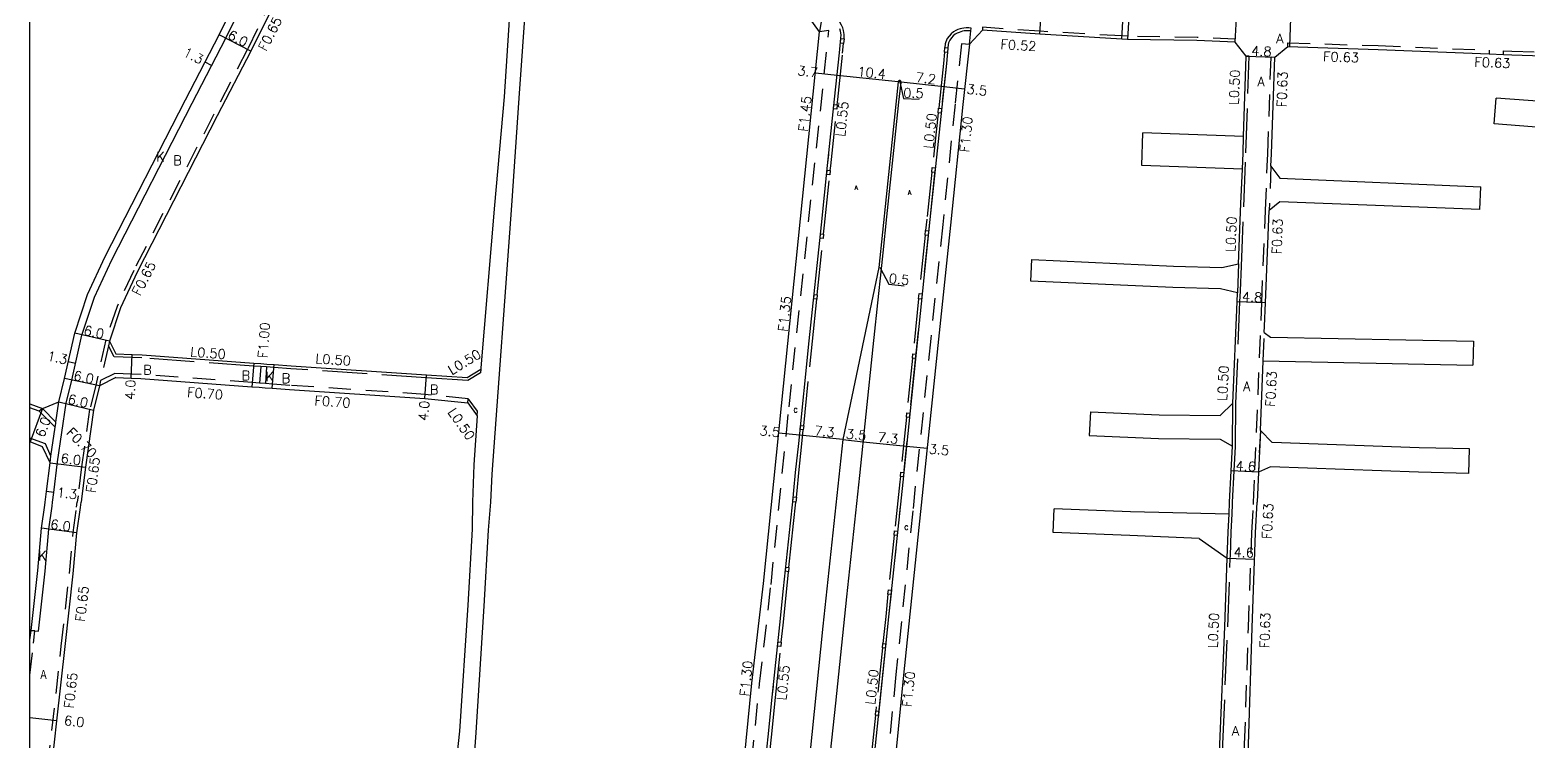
# Model space of a CAD drawing. Header units: metres. Extents: x -12000 to -11200, y -111600 to -111000.
# Drawn here: x -12000 to -11748.1, y -111286.2 to -111166.8 of the extents above; entities that cross this region are included whole.
import ezdxf

# ---------------------------------------------------------------- set-up
doc = ezdxf.new("R2010")
doc.units = ezdxf.units.M
doc.header["$LTSCALE"] = 2.5
doc.linetypes.add('22320', pattern=[2.5, 1.5, -1])
doc.linetypes.add('22330', pattern=[4, 3, -1])
for name, color, linetype in [('2101000', 175, 'Continuous'), ('2102000', 4, 'Continuous'), ('2102001', 191, 'Continuous'), ('2213000', 3, 'Continuous'), ('2226000', 10, 'Continuous'), ('2227000', 14, 'Continuous'), ('2232000', 120, '22320'), ('2233000', 171, '22330'), ('2235000', 4, 'Continuous'), ('9107000', 139, 'Continuous'), ('9201100', 215, 'Continuous'), ('9201500', 222, 'Continuous'), ('9201600', 215, 'Continuous'), ('9202100', 82, 'Continuous'), ('9202200', 82, 'Continuous'), ('9203500', 155, 'Continuous'), ('999', 7, 'Continuous')]:
    doc.layers.add(name, color=color, linetype=linetype)
doc.styles.add('Dm_Anotation', font='txt.shx', dxfattribs={"bigfont": 'pscdm.shx'})

msp = doc.modelspace()

# ---------------------------------------------------------------- linework, layer by layer
at = {"layer": '2101000'}
for points in [[(-12000, -111229.68), (-11997.9, -111230.46), (-11997.7, -111230.38), (-11995.14, -111229.34), (-11994.18, -111225.43), (-11992.46, -111217.8), (-11990.32, -111211.25), (-11987.35, -111204.89), (-11973.81, -111178.5), (-11968.17, -111167.57), (-11963.71, -111158.63), (-11964.88, -111156.23), (-11967.49, -111155.63), (-11975.24, -111153.87), (-11978.93, -111152.66), (-11984.49, -111150), (-11995.31, -111144.88)], [(-11957.03, -111158.63), (-11958.32, -111161.26), (-11962.83, -111170.32), (-11968.47, -111181.24), (-11981.96, -111207.53), (-11984.75, -111213.51), (-11986.6, -111219.13)], [(-11867.13, -111167.11), (-11868.89, -111164.68)], [(-11880.64, -111299.38), (-11880.45, -111296.08), (-11878.5, -111276.65), (-11876.57, -111259.92), (-11873.54, -111230.03), (-11867.13, -111167.11)], [(-11839.73, -111166.83), (-11841.91, -111169.17), (-11843, -111179.33), (-11845.11, -111199.62), (-11847.12, -111218.81), (-11850.14, -111247.8), (-11852.98, -111275.34), (-11855.24, -111298.06), (-11856.74, -111313.73), (-11856.91, -111317.51)], [(-11795.78, -111184.67), (-11795.32, -111171.16), (-11797.2, -111168.83), (-11803.63, -111168.56), (-11815.29, -111168.36), (-11816.26, -111168.29), (-11830.04, -111167.5), (-11839.73, -111166.83)], [(-11791.16, -111189.69), (-11791.07, -111187.62), (-11790.52, -111171.33), (-11788.35, -111169.56), (-11773.14, -111170.04), (-11754.46, -111170.81), (-11752.04, -111170.91), (-11750.65, -111170.97), (-11726.31, -111171.74), (-11721.44, -111171.9), (-11719.64, -111173.78), (-11720.29, -111180.51)], [(-11796.22, -111195.98), (-11795.98, -111190.17)], [(-11796.62, -111206.11), (-11796.22, -111195.98)], [(-11792.29, -111217.65), (-11792.24, -111216.62), (-11792.09, -111212.7), (-11791.46, -111197.14)], [(-11797.57, -111229.58), (-11796.88, -111212.51), (-11796.82, -111211.02)], [(-11986.6, -111219.13), (-11985.53, -111221.27)], [(-11985.53, -111221.27), (-11982.8, -111221.36), (-11981.14, -111221.43), (-11962.35, -111222.81), (-11961.13, -111222.9), (-11960.13, -111222.97), (-11958.93, -111223.06), (-11956.04, -111223.27), (-11933.26, -111224.79), (-11926.44, -111225.26), (-11924.14, -111223.86)], [(-11792.95, -111234.17), (-11792.48, -111222.42)], [(-11985.55, -111225.25), (-11988.31, -111226.66), (-11989.31, -111230.75), (-11990.67, -111240.35), (-11991.25, -111245.21), (-11991.39, -111246.23)], [(-11985.55, -111225.25), (-11982.95, -111225.36), (-11981.35, -111225.42), (-11962.64, -111226.8), (-11961.41, -111226.89), (-11960.41, -111226.96), (-11959.22, -111227.05), (-11956.32, -111227.26), (-11933.57, -111228.78), (-11926.32, -111229.5), (-11924.77, -111231.71)], [(-11997.45, -111246.23), (-11997.2, -111244.4), (-11996.62, -111239.61), (-11997.86, -111236.88), (-11999.99, -111236.08), (-12000, -111236.08)], [(-11798.12, -111246.24), (-11797.87, -111240.92), (-11797.64, -111236.8)], [(-11793.28, -111241.17), (-11793.47, -111246.24)], [(-12000, -111269.4), (-11999.82, -111267.8), (-11998.68, -111257.72), (-11998.04, -111250.59), (-11997.51, -111246.72), (-11997.45, -111246.23)], [(-11996.34, -111290.86), (-11996.26, -111290.17), (-11995.47, -111283.02), (-11994.09, -111270.49), (-11992.7, -111258.25), (-11992.09, -111251.39), (-11991.51, -111247.1), (-11991.39, -111246.23)], [(-11798.22, -111248.21), (-11798.12, -111246.24)], [(-11796.01, -111318.3), (-11796, -111317.86), (-11795.47, -111300.8), (-11794.97, -111286.99), (-11794.33, -111267.34), (-11793.74, -111251.39), (-11793.47, -111246.24)], [(-11800.79, -111317.71), (-11800.27, -111300.56), (-11799.77, -111286.92), (-11798.93, -111267.17), (-11798.51, -111255.63)]]:
    msp.add_lwpolyline(points, dxfattribs=at)
at = {"layer": '2102000'}
for points in [[(-11919.02, -111159.83), (-11920.18, -111178.03), (-11921.85, -111196.23), (-11924.11, -111223.59), (-11924.14, -111223.86)], [(-11916.47, -111160.8), (-11917.73, -111178.26), (-11918.95, -111196.32), (-11922.25, -111241.53), (-11922.52, -111246.23)], [(-11720.29, -111180.51), (-11744.78, -111178.88), (-11753.28, -111178.26)], [(-11720.71, -111184.81), (-11745.09, -111183.22), (-11753.6, -111182.59)], [(-11795.78, -111184.67), (-11812.71, -111184.09)], [(-11795.98, -111190.17), (-11812.9, -111189.59)], [(-11791.16, -111189.69), (-11789.67, -111191.7), (-11755.86, -111193.14)], [(-11756.02, -111196.96), (-11789.68, -111195.68), (-11791.46, -111197.14)], [(-11831.39, -111205.41), (-11807.54, -111206.49), (-11799.46, -111206.73), (-11796.62, -111206.11)], [(-11796.82, -111211.02), (-11799.63, -111210.3), (-11807.69, -111210.12), (-11831.55, -111209.04)], [(-11792.29, -111217.65), (-11791.26, -111218.44), (-11757.07, -111219.15)], [(-11792.48, -111222.42), (-11757.17, -111223.15)], [(-11821.55, -111230.99), (-11809.96, -111231.51), (-11799.69, -111231.64), (-11797.57, -111229.58)], [(-11924.77, -111231.71), (-11925.3, -111239.94), (-11925.55, -111246.23)], [(-11821.73, -111234.99), (-11810.08, -111235.51), (-11799.74, -111235.64), (-11797.64, -111236.8)], [(-11790.99, -111236.17), (-11792.95, -111234.17)], [(-11757.76, -111237.25), (-11766.22, -111237.07), (-11790.99, -111236.17)], [(-11757.85, -111241.37), (-11766.34, -111241.18), (-11791.26, -111240.29), (-11793.28, -111241.17)], [(-11925.55, -111246.23), (-11925.61, -111250.76)], [(-11922.52, -111246.23), (-11922.89, -111250.92)], [(-11798.22, -111248.21), (-11814.81, -111247.85), (-11827.66, -111247.34)], [(-11925.61, -111250.76), (-11926.34, -111263.53), (-11927.7, -111284.72), (-11928.79, -111294.53), (-11929.99, -111295.76)], [(-11922.89, -111250.92), (-11923.62, -111263.72), (-11924.98, -111284.96), (-11925.75, -111296.04)], [(-11803.27, -111252.31), (-11814.94, -111251.81), (-11827.82, -111251.3)], [(-11803.27, -111252.31), (-11798.51, -111255.63)]]:
    msp.add_lwpolyline(points, dxfattribs=at)
at = {"layer": '2102001'}
for points in [[(-11753.6, -111182.59), (-11753.28, -111178.26)], [(-11812.9, -111189.59), (-11812.71, -111184.09)], [(-11756.02, -111196.96), (-11755.86, -111193.14)], [(-11831.55, -111209.04), (-11831.39, -111205.41)], [(-11757.07, -111219.15), (-11757.17, -111223.15)], [(-11821.55, -111230.99), (-11821.73, -111234.99)], [(-11757.85, -111241.37), (-11757.76, -111237.25)], [(-11827.82, -111251.3), (-11827.66, -111247.34)]]:
    msp.add_lwpolyline(points, dxfattribs=at)
at = {"layer": '2213000'}
for points in [[(-11866.67, -111164.32), (-11867.13, -111167.11)], [(-11877.13, -111298.26), (-11875.76, -111285.71), (-11875.08, -111279.04), (-11873.8, -111266.84), (-11873.18, -111260.74), (-11872.03, -111249.76), (-11871.65, -111246.16), (-11871.44, -111244.27), (-11871.15, -111241.25), (-11870.64, -111236.36), (-11868.86, -111219.08), (-11866.8, -111199.53), (-11865.77, -111189.57), (-11864.6, -111178.39), (-11863.78, -111170.64), (-11863.52, -111168.15), (-11863.51, -111167.58), (-11863.59, -111166.97), (-11863.7, -111166.59)], [(-11841.91, -111169.17), (-11841.67, -111166.93), (-11842.05, -111166.89), (-11842.43, -111166.89), (-11842.78, -111166.93), (-11843.09, -111166.99), (-11843.35, -111167.06), (-11843.66, -111167.17), (-11843.98, -111167.31), (-11844.31, -111167.49), (-11844.65, -111167.77), (-11844.95, -111168.11), (-11845.21, -111168.46), (-11845.41, -111168.91), (-11845.5, -111169.22), (-11845.79, -111172.43), (-11848.59, -111198.66), (-11853.13, -111242.83), (-11855.51, -111265.52), (-11858.57, -111294.72)]]:
    msp.add_lwpolyline(points, dxfattribs=at)
at = {"layer": '2226000'}
msp.add_lwpolyline([(-11866.11, -111296.14), (-11864.4, -111280.02), (-11862.53, -111262.16), (-11860.36, -111241.74), (-11859.31, -111231.42), (-11858.08, -111220.1), (-11857.16, -111211.1), (-11856.89, -111208.54), (-11856.44, -111204.29), (-11855.8, -111198.2), (-11854.63, -111187.06), (-11853.78, -111178.94), (-11853.4, -111175.58), (-11853.4, -111175.57), (-11853.4, -111175.55), (-11853.4, -111175.54), (-11853.4, -111175.52), (-11853.4, -111175.5), (-11853.41, -111175.48), (-11853.41, -111175.47), (-11853.42, -111175.44), (-11853.43, -111175.42), (-11853.44, -111175.39), (-11853.46, -111175.37), (-11853.47, -111175.36), (-11853.49, -111175.34), (-11853.51, -111175.32), (-11853.53, -111175.31), (-11853.54, -111175.3), (-11853.56, -111175.3), (-11853.57, -111175.29), (-11853.59, -111175.28), (-11853.6, -111175.28), (-11853.62, -111175.28), (-11853.64, -111175.27), (-11853.66, -111175.27), (-11853.69, -111175.28), (-11853.73, -111175.29), (-11853.76, -111175.3), (-11853.79, -111175.33), (-11853.82, -111175.35), (-11853.85, -111175.38), (-11853.86, -111175.42), (-11853.87, -111175.45), (-11853.88, -111175.5), (-11855.92, -111194.83), (-11857.17, -111206.76), (-11863.22, -111235.69), (-11866.56, -111267.05), (-11870.59, -111306.85)], dxfattribs=at)
at = {"layer": '2227000'}
for points in [[(-11864.6, -111178.39), (-11863.78, -111170.64)], [(-11845.79, -111172.43), (-11846.48, -111178.93)], [(-11865.77, -111189.57), (-11865.57, -111187.72)], [(-11847.71, -111190.36), (-11848.59, -111198.66), (-11849.51, -111207.54)], [(-11868.86, -111219.08), (-11866.8, -111199.53)], [(-11850.52, -111217.41), (-11851.8, -111229.85)], [(-11871.15, -111241.25), (-11870.64, -111236.36)], [(-11852.43, -111235.95), (-11852.93, -111240.85)], [(-11871.65, -111246.16), (-11871.44, -111244.27)], [(-11853.56, -111246.92), (-11853.73, -111248.49)], [(-11873.18, -111260.74), (-11872.03, -111249.76)], [(-11854.31, -111254.04), (-11854.47, -111255.6)], [(-11855.04, -111261), (-11855.51, -111265.52), (-11857.29, -111282.5)], [(-11874.69, -111275.31), (-11873.8, -111266.84)], [(-11875.08, -111279.04), (-11874.88, -111277.15)]]:
    msp.add_lwpolyline(points, dxfattribs=at)
at = {"layer": '2232000'}
for points in [[(-11954.84, -111156.25), (-11957.54, -111158.2), (-11958.9, -111160.97), (-11963.41, -111170.02), (-11969.05, -111180.95), (-11982.54, -111207.24), (-11985.35, -111213.27), (-11987.22, -111218.92), (-11988.94, -111226.52), (-11989.95, -111230.62), (-11991.31, -111240.26), (-11991.9, -111245.13), (-11992.05, -111246.23)], [(-11879.4, -111299.7), (-11879.17, -111296.23), (-11877.22, -111276.79), (-11875.29, -111260.05), (-11872.26, -111230.15), (-11865.55, -111166.86), (-11867.13, -111167.11)], [(-11797.2, -111168.83), (-11797.17, -111168.31), (-11803.61, -111168.04), (-11815.27, -111167.84), (-11816.23, -111167.78), (-11830, -111166.99), (-11839.69, -111166.31), (-11839.73, -111166.83)], [(-11841.92, -111169.23), (-11843.22, -111169.09), (-11844.31, -111179.19), (-11846.41, -111199.48), (-11848.42, -111218.67), (-11851.44, -111247.66), (-11854.28, -111275.21), (-11856.54, -111297.93), (-11858.05, -111313.67), (-11856.75, -111313.8)], [(-11788.35, -111169.56), (-11788.33, -111168.93), (-11773.11, -111169.41), (-11754.43, -111170.18), (-11754.46, -111170.81)], [(-11752.04, -111170.91), (-11752.02, -111170.28), (-11750.63, -111170.34), (-11726.29, -111171.11), (-11721.4, -111171.27), (-11721.44, -111171.9)], [(-11794.1, -111246.24), (-11793.89, -111240.75), (-11793.59, -111234.41), (-11792.72, -111212.68), (-11792.09, -111197.12), (-11791.79, -111189.67), (-11791.7, -111187.6), (-11791.15, -111171.3), (-11790.52, -111171.33)], [(-11791.16, -111189.69), (-11791.46, -111197.14)], [(-11792.48, -111222.42), (-11792.29, -111217.65)], [(-11986.6, -111219.13), (-11986.78, -111219.89), (-11988.11, -111225.77), (-11988.31, -111226.66)], [(-11961.16, -111223.39), (-11961.36, -111226.19)], [(-11960.17, -111223.47), (-11960.36, -111226.26)], [(-11926.32, -111229.5), (-11926.25, -111228.81), (-11933.51, -111228.08), (-11956.27, -111226.56), (-11959.17, -111226.35), (-11960.36, -111226.26), (-11961.36, -111226.19), (-11962.59, -111226.1), (-11981.31, -111224.72), (-11982.92, -111224.66), (-11985.7, -111224.54), (-11988.11, -111225.77)], [(-11998.42, -111230.93), (-12000, -111230.34)], [(-11997.9, -111230.46), (-11998.42, -111230.93)], [(-11998.42, -111230.93), (-11995.76, -111233.61)], [(-11997.9, -111230.46), (-11995.63, -111232.74)], [(-11996.46, -111238.47), (-11997.4, -111236.39), (-12000, -111235.42)], [(-11792.95, -111234.17), (-11793.28, -111241.17)], [(-11996.99, -111290.82), (-11994.73, -111270.42), (-11993.35, -111258.19), (-11992.74, -111251.32), (-11992.16, -111247.04), (-11992.05, -111246.23)], [(-11796.65, -111318.6), (-11796.63, -111317.84), (-11796.1, -111300.77), (-11795.6, -111286.97), (-11794.96, -111267.32), (-11794.37, -111251.37), (-11794.12, -111246.61), (-11794.1, -111246.24)], [(-12000, -111275.3), (-11999.41, -111269.92), (-11999.17, -111267.87), (-11999.82, -111267.8)]]:
    msp.add_lwpolyline(points, dxfattribs=at)
at = {"layer": '2233000'}
for points in [[(-11863, -111168.26), (-11862.99, -111168.18), (-11862.98, -111167.55), (-11863.07, -111166.85), (-11863.2, -111166.41), (-11863.41, -111165.97), (-11863.74, -111165.45), (-11864.04, -111165.11), (-11864.3, -111164.85), (-11864.59, -111164.63), (-11864.87, -111164.44), (-11865.2, -111164.24), (-11865.54, -111164.11), (-11865.88, -111163.98), (-11866.64, -111163.77), (-11866.67, -111164.32)], [(-11841.67, -111166.93), (-11841.62, -111166.45), (-11842.02, -111166.39), (-11842.46, -111166.4), (-11842.86, -111166.44), (-11843.2, -111166.51), (-11843.49, -111166.59), (-11843.85, -111166.71), (-11844.2, -111166.87), (-11844.59, -111167.09), (-11844.99, -111167.41), (-11845.34, -111167.8), (-11845.64, -111168.22), (-11845.88, -111168.74), (-11845.99, -111169.13), (-11846.04, -111169.74)], [(-11864.17, -111179.38), (-11864.07, -111178.45), (-11863.25, -111170.69), (-11863.08, -111169.02)], [(-11846.11, -111170.51), (-11846.28, -111172.39), (-11847.09, -111179.94)], [(-11797.62, -111246.24), (-11797.37, -111240.94), (-11797.14, -111236.83), (-11797.07, -111229.6), (-11796.38, -111212.53), (-11796.31, -111210.64), (-11796.14, -111206.52), (-11795.37, -111187.46), (-11794.82, -111171.18), (-11795.32, -111171.16)], [(-11865.32, -111190.41), (-11865.24, -111189.62), (-11864.24, -111180.09)], [(-11847.17, -111180.7), (-11848.15, -111189.89)], [(-11795.98, -111190.17), (-11795.87, -111187.44), (-11795.78, -111184.67)], [(-11866.44, -111201.13), (-11866.28, -111199.59), (-11865.39, -111191.13)], [(-11848.24, -111190.68), (-11849.08, -111198.61), (-11849.28, -111200.51)], [(-11867.51, -111211.32), (-11866.52, -111201.87)], [(-11849.36, -111201.31), (-11850.37, -111211.11)], [(-11796.62, -111206.11), (-11796.82, -111211.02)], [(-11869.8, -111233.38), (-11868.33, -111219.14), (-11867.59, -111212.06)], [(-11850.46, -111212), (-11851.41, -111221.26)], [(-11924.14, -111223.86), (-11924.19, -111224.48), (-11926.32, -111225.77), (-11933.3, -111225.29), (-11956.08, -111223.77), (-11958.97, -111223.56), (-11960.17, -111223.47), (-11961.16, -111223.39), (-11962.38, -111223.31), (-11981.16, -111221.93), (-11982.82, -111221.86), (-11985.84, -111221.76), (-11986.78, -111219.89)], [(-11851.48, -111221.97), (-11852.43, -111231.18)], [(-11924.77, -111231.71), (-11924.71, -111230.93), (-11926.08, -111228.97), (-11926.25, -111228.81)], [(-11797.64, -111236.8), (-11797.57, -111229.58)], [(-11852.51, -111231.92), (-11853.46, -111241.18)], [(-11871.03, -111245.35), (-11870.92, -111244.33), (-11870.62, -111241.3), (-11870.11, -111236.42), (-11869.87, -111234.06)], [(-11853.53, -111241.9), (-11853.62, -111242.78), (-11854.49, -111251.05)], [(-11872.27, -111257.19), (-11871.5, -111249.81), (-11871.12, -111246.22), (-11871.11, -111246.1)], [(-11797.72, -111248.23), (-11797.72, -111248.14), (-11797.64, -111246.62), (-11797.62, -111246.24)], [(-11798.51, -111255.63), (-11798.34, -111251.21), (-11798.22, -111248.21)], [(-11798.01, -111255.64), (-11798, -111255.3), (-11797.84, -111251.23), (-11797.72, -111248.23)], [(-11854.57, -111251.77), (-11855.53, -111260.95)], [(-11800.29, -111317.73), (-11799.77, -111300.58), (-11799.27, -111286.94), (-11798.43, -111267.19), (-11798.01, -111255.64)], [(-11873.57, -111269.77), (-11873.27, -111266.89), (-11872.65, -111260.8), (-11872.35, -111257.91)], [(-11855.61, -111261.69), (-11856, -111265.47), (-11856.47, -111269.98)], [(-11875.46, -111287.81), (-11875.23, -111285.77), (-11874.55, -111279.09), (-11873.65, -111270.48)], [(-11856.55, -111270.71), (-11857.66, -111281.33)], [(-11857.74, -111282.07), (-11858.69, -111291.18)]]:
    msp.add_lwpolyline(points, dxfattribs=at)
at = {"layer": '2235000'}
for points in [[(-11863.53, -111168.21), (-11863, -111168.26), (-11863.08, -111169.02), (-11863.61, -111168.97)], [(-11845.62, -111170.56), (-11846.11, -111170.51), (-11846.04, -111169.74), (-11845.55, -111169.78)], [(-11864.7, -111179.32), (-11864.17, -111179.38), (-11864.24, -111180.09), (-11864.77, -111180.03)], [(-11846.68, -111180.75), (-11847.17, -111180.7), (-11847.09, -111179.94), (-11846.6, -111179.99)], [(-11865.85, -111190.35), (-11865.32, -111190.41), (-11865.39, -111191.13), (-11865.92, -111191.07)], [(-11847.75, -111190.73), (-11848.24, -111190.68), (-11848.15, -111189.89), (-11847.66, -111189.94)], [(-11866.97, -111201.07), (-11866.44, -111201.13), (-11866.52, -111201.87), (-11867.04, -111201.82)], [(-11848.87, -111201.36), (-11849.36, -111201.31), (-11849.28, -111200.51), (-11848.79, -111200.56)], [(-11868.04, -111211.27), (-11867.51, -111211.32), (-11867.59, -111212.06), (-11868.11, -111212.01)], [(-11849.97, -111212.05), (-11850.46, -111212), (-11850.37, -111211.11), (-11849.88, -111211.17)], [(-11851, -111222.02), (-11851.48, -111221.97), (-11851.41, -111221.26), (-11850.92, -111221.31)], [(-11852.02, -111231.97), (-11852.51, -111231.92), (-11852.43, -111231.18), (-11851.94, -111231.23)], [(-11870.33, -111233.32), (-11869.8, -111233.38), (-11869.87, -111234.06), (-11870.4, -111234)], [(-11853.04, -111241.95), (-11853.53, -111241.9), (-11853.46, -111241.18), (-11852.97, -111241.23)], [(-11871.55, -111245.3), (-11871.03, -111245.35), (-11871.12, -111246.22), (-11871.65, -111246.16)], [(-11854.08, -111251.82), (-11854.57, -111251.77), (-11854.49, -111251.05), (-11854, -111251.1)], [(-11872.8, -111257.14), (-11872.27, -111257.19), (-11872.35, -111257.91), (-11872.88, -111257.85)], [(-11855.12, -111261.74), (-11855.61, -111261.69), (-11855.53, -111260.95), (-11855.04, -111261)], [(-11874.1, -111269.71), (-11873.57, -111269.77), (-11873.65, -111270.48), (-11874.18, -111270.43)], [(-11856.06, -111270.77), (-11856.55, -111270.71), (-11856.47, -111269.98), (-11855.99, -111270.03)], [(-11857.25, -111282.12), (-11857.74, -111282.07), (-11857.66, -111281.33), (-11857.17, -111281.38)]]:
    msp.add_lwpolyline(points, close=True, dxfattribs=at)
at = {"layer": '9107000'}
for points in [[(-11866.67, -111164.32), (-11867.13, -111167.11)], [(-11877.13, -111298.26), (-11875.76, -111285.71), (-11875.08, -111279.04), (-11873.8, -111266.84), (-11873.18, -111260.74), (-11872.03, -111249.76), (-11871.65, -111246.16), (-11871.44, -111244.27), (-11871.15, -111241.25), (-11870.64, -111236.36), (-11868.86, -111219.08), (-11866.8, -111199.53), (-11865.77, -111189.57), (-11864.6, -111178.39), (-11863.78, -111170.64), (-11863.52, -111168.15), (-11863.51, -111167.58), (-11863.59, -111166.97), (-11863.7, -111166.59)], [(-11841.91, -111169.17), (-11841.67, -111166.93), (-11842.05, -111166.89), (-11842.43, -111166.89), (-11842.78, -111166.93), (-11843.09, -111166.99), (-11843.35, -111167.06), (-11843.66, -111167.17), (-11843.98, -111167.31), (-11844.31, -111167.49), (-11844.65, -111167.77), (-11844.95, -111168.11), (-11845.21, -111168.46), (-11845.41, -111168.91), (-11845.5, -111169.22), (-11845.79, -111172.43), (-11848.59, -111198.66), (-11853.13, -111242.83), (-11855.51, -111265.52), (-11858.57, -111294.72)]]:
    msp.add_lwpolyline(points, dxfattribs=at)
at = {"layer": '9201100'}
for points in [[(-11830.04, -111167.5), (-11829.58, -111159.52)], [(-11816.26, -111168.29), (-11815.8, -111160.31)], [(-11814.93, -111161.67), (-11815.29, -111168.36)], [(-11797.2, -111168.83), (-11796.83, -111162.74)], [(-11962.83, -111170.32), (-11968.17, -111167.57)], [(-11969.43, -111172.73), (-11970.54, -111172.16)], [(-11795.32, -111171.16), (-11790.52, -111171.33)], [(-11864.18, -111174.41), (-11867.83, -111174.04)], [(-11853.88, -111175.5), (-11864.18, -111174.41)], [(-11853.4, -111175.52), (-11853.88, -111175.5)], [(-11853.4, -111175.52), (-11846.2, -111176.29)], [(-11846.2, -111176.29), (-11842.72, -111176.67)], [(-11857.17, -111206.76), (-11856.7, -111206.81)], [(-11792.09, -111212.7), (-11796.88, -111212.51)], [(-11986.6, -111219.13), (-11992.46, -111217.8)], [(-11982.95, -111225.36), (-11982.8, -111221.36)], [(-11992.33, -111222.9), (-11993.55, -111222.62)], [(-11988.31, -111226.66), (-11994.18, -111225.43)], [(-11933.57, -111228.78), (-11933.26, -111224.79)], [(-11997.9, -111230.46), (-11999.99, -111236.08)], [(-11995.14, -111229.34), (-11989.31, -111230.75)], [(-11870.49, -111234.94), (-11874, -111234.58)], [(-11863.22, -111235.69), (-11870.49, -111234.94)], [(-11863.22, -111235.69), (-11859.78, -111236.04)], [(-11859.78, -111236.04), (-11852.51, -111236.79)], [(-11852.51, -111236.79), (-11849.03, -111237.15)], [(-11996.62, -111239.61), (-11990.67, -111240.35)], [(-11793.28, -111241.17), (-11797.87, -111240.92)], [(-11995.96, -111244.56), (-11997.2, -111244.41)], [(-11992.09, -111251.39), (-11998.04, -111250.59)], [(-11798.51, -111255.63), (-11793.91, -111255.8)], [(-11995.47, -111283.02), (-12000, -111282.52)]]:
    msp.add_lwpolyline(points, dxfattribs=at)
at = {"layer": '9201100', "flags": 128}
msp.add_lwpolyline([(-11787.79, -111161.57), (-11788.04, -111169.57)], dxfattribs=at)
at = {"layer": '9201600'}
for points in [[(-11853.64, -111175.51), (-11852.99, -111178.31), (-11850.39, -111178.41)], [(-11856.94, -111206.78), (-11855.47, -111209.54), (-11852.89, -111209.81)]]:
    msp.add_lwpolyline(points, dxfattribs=at)
at = {"layer": '9202200'}
for points in [[(-11998.58, -111267.94), (-11997.44, -111257.84), (-11996.8, -111250.73), (-11996.27, -111246.88), (-11996.19, -111246.24), (-11995.96, -111244.56), (-11995.34, -111239.43), (-11993.91, -111229.58), (-11992.96, -111225.71), (-11991.25, -111218.13), (-11989.15, -111211.71), (-11986.22, -111205.44), (-11972.69, -111179.07), (-11967.05, -111168.13), (-11962.58, -111159.18), (-11963.08, -111158.94), (-11963.71, -111158.63)], [(-11962.35, -111222.81), (-11962.64, -111226.8)], [(-11959.22, -111227.05), (-11958.93, -111223.06)], [(-11996.62, -111239.61), (-11996.46, -111238.47), (-11995.76, -111233.61), (-11995.67, -111232.99), (-11995.63, -111232.74), (-11995.14, -111229.34)], [(-11792.95, -111234.17), (-11793.28, -111241.17)], [(-11999.82, -111267.8), (-11999.17, -111267.87), (-11998.58, -111267.94)]]:
    msp.add_lwpolyline(points, dxfattribs=at)
at = {"layer": '999'}
msp.add_lwpolyline([(-12000, -111000), (-11200, -111000), (-11200, -111600), (-12000, -111600)], close=True, dxfattribs=at)

# ---------------------------------------------------------------- texts
at = {"layer": '9201500', "style": 'Dm_Anotation'}
for s, rotation, p in [('6.0', 332.7146, (-11966.88, -111168.12)), ('1.3', 332.719, (-11974.36, -111171.03)), ('4.8', 358.053, (-11794.51, -111171.09)), ('3.7', 354.1842, (-11870.91, -111174.38)), ('10.4', 353.9627, (-11860.82, -111174.52)), ('7.2', 353.8959, (-11851.03, -111175.52)), ('3.5', 353.8492, (-11842.44, -111177.47)), ('0.5', 357.8108, (-11853.07, -111178.11)), ('0.5', 354.0272, (-11855.53, -111209.33)), ('4.8', 357.6932, (-11796.08, -111212.44)), ('6.0', 347.2638, (-11991.07, -111218.01)), ('1.3', 347.2645, (-11997.23, -111222.31)), ('6.0', 348.0987, (-11992.79, -111225.62)), ('4.0', 87.9417, (-11982.37, -111229.04)), ('6.0', 346.4828, (-11993.76, -111229.57)), ('4.0', 85.6888, (-11933.04, -111232.61)), ('6.0', 69.5842, (-11997.65, -111235.46)), ('3.5', 354.2099, (-11877.28, -111234.92)), ('7.3', 354.1151, (-11868.09, -111234.94)), ('3.5', 354.1858, (-11862.75, -111235.49)), ('7.3', 354.1314, (-11857.38, -111236.04)), ('3.5', 354.0573, (-11848.81, -111238)), ('6.0', 352.9212, (-11994.9, -111239.57)), ('4.6', 356.8862, (-11797.17, -111240.86)), ('1.3', 353.0953, (-11995.56, -111245.31)), ('6.0', 352.2853, (-11996.64, -111250.68)), ('4.6', 357.9037, (-11797.49, -111255.41)), ('6.0', 353.695, (-11994.33, -111283.7))]:
    msp.add_text(s, height=1.6, rotation=rotation, dxfattribs=at).set_placement(p)
at = {"layer": '9202100', "style": 'Dm_Anotation'}
for s, height, p in [('A', 1.6, (-11790.28, -111169.01)), ('A', 1.6, (-11793.45, -111176.24)), ('K', 1.6, (-11978.74, -111188.88)), ('B', 1.6, (-11975.88, -111189.5)), ('A', 0.75, (-11861.24, -111193.66, 41.78)), ('A', 0.75, (-11852.27, -111194.5, 41.78)), ('B', 1.6, (-11980.96, -111224.75)), ('B', 1.6, (-11964.4, -111225.69)), ('K', 1.6, (-11960.35, -111225.88)), ('B', 1.6, (-11957.64, -111226.17)), ('B', 1.6, (-11932.7, -111228.07)), ('A', 1.6, (-11795.87, -111227.53)), ('C', 0.75, (-11871.48, -111231.14, 41.39)), ('C', 0.75, (-11852.85, -111250.89, 41.28)), ('K', 1.6, (-11998.59, -111256.01)), ('Ａ', 1.6, (-11998.51, -111276.14)), ('A', 1.6, (-11797.75, -111285.48))]:
    msp.add_text(s, height=height, dxfattribs=at).set_placement(p)
at = {"layer": '9203500', "style": 'Dm_Anotation'}
for s, rotation, p in [('F0.65', 62.8347, (-11960.26, -111170.47)), ('F0.52', 356.7144, (-11836.7, -111169.97)), ('F0.63', 358.1725, (-11782.41, -111172.03)), ('F0.63', 357.6443, (-11756.95, -111172.94)), ('L0.50', 88.0517, (-11796.61, -111179.42)), ('F0.63', 88.0528, (-11788.58, -111179.8)), ('F1.45', 84.1842, (-11869.1, -111183.96)), ('L0.55', 84.0537, (-11862.87, -111184.8)), ('L0.50', 83.8959, (-11848.04, -111186.81)), ('F1.30', 84.0859, (-11841.98, -111187.41)), ('L0.50', 87.6902, (-11797.19, -111204.14)), ('F0.63', 87.6892, (-11789.43, -111204.55)), ('F0.65', 62.8347, (-11981.49, -111211.61)), ('F1.35', 84.1842, (-11872.52, -111217.62)), ('F1.00', 85.9763, (-11960.05, -111222.04)), ('L0.50', 355.8035, (-11973.06, -111221.7)), ('L0.50', 356.1885, (-11952, -111222.84)), ('L0.50', 31.2352, (-11929.02, -111224.86)), ('L0.50', 86.8864, (-11798.6, -111229.22)), ('F0.63', 86.8863, (-11790.51, -111230.22)), ('F0.70', 355.8035, (-11973.59, -111228.51)), ('F0.70', 356.1874, (-11952.14, -111229.91)), ('L0.50', 304.9553, (-11929.76, -111231.07)), ('F0.70', 314.7991, (-11993.98, -111234.66)), ('F0.65', 83.0912, (-11988.96, -111244.73)), ('F0.63', 86.9035, (-11791.09, -111252.47)), ('F0.65', 83.5648, (-11990.78, -111266.41)), ('L0.50', 87.5422, (-11800.17, -111270.82)), ('F0.63', 88.1177, (-11791.47, -111270.83)), ('F1.30', 84.2806, (-11878.98, -111278.97)), ('L0.55', 84.1627, (-11872.75, -111279.65)), ('F0.65', 83.6842, (-11992.66, -111280.98)), ('L0.50', 84.0239, (-11857.81, -111280.35)), ('F1.30', 84.3062, (-11851.66, -111280.77))]:
    msp.add_text(s, height=1.6, rotation=rotation, dxfattribs=at).set_placement(p)

doc.saveas('drawing.dxf')
